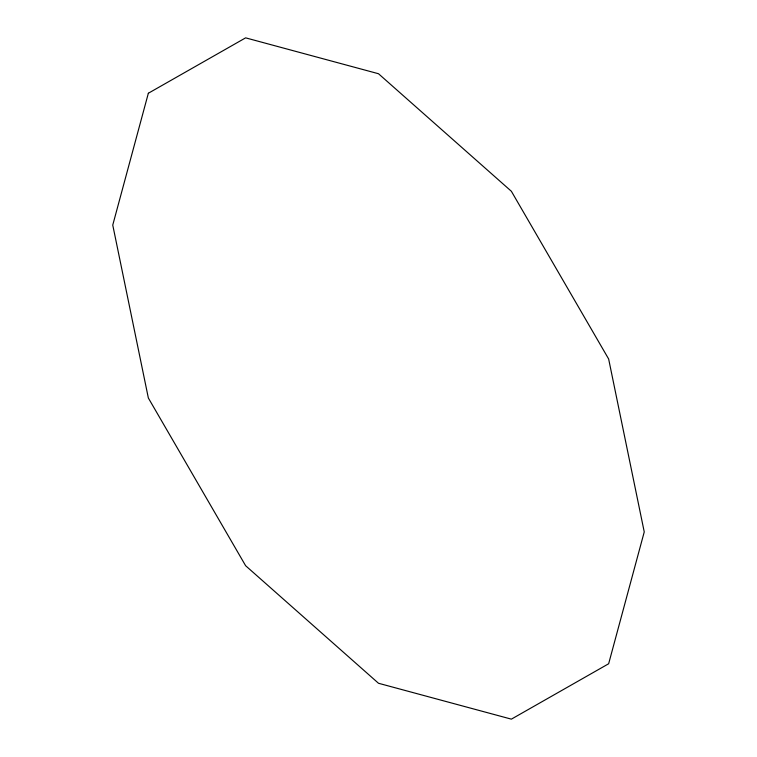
<?xml version="1.0" encoding="UTF-8"?>
<svg xmlns="http://www.w3.org/2000/svg" width="757" height="757" viewBox="0 0 757 757"><rect width="100%" height="100%" fill="white"/><g stroke="black" fill="none" stroke-linecap="round" stroke-linejoin="round"><path stroke-width="1.14" d="M148.353 93.243L112.755 225.075L148.353 398.012L245.628 565.725L378.5 683.268L511.372 719.15L608.647 663.757L644.245 531.925L608.647 358.988L511.372 191.275L378.5 73.732L245.628 37.85L148.353 93.243"/></g></svg>
